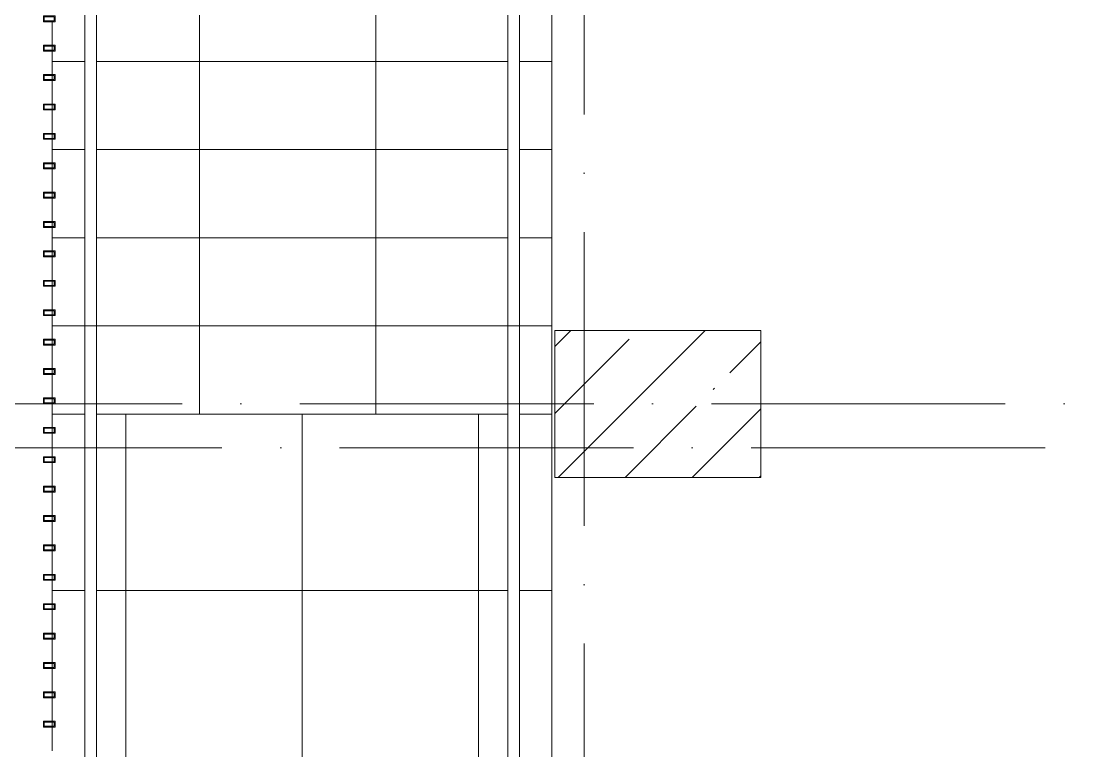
# Model space of a CAD drawing. Header units: millimetres. Extents: x -6467 to 106027, y -7090 to 195095.
# Drawn here: x 91544 to 95165, y 171565 to 174047 of the extents above; entities that cross this region are included whole.
import ezdxf

# ---------------------------------------------------------------- set-up
doc = ezdxf.new("R2010")
doc.units = ezdxf.units.MM
doc.linetypes.add('50_200_ШТРИХ_1Т_ш5_п1_п1_', pattern=[1400, 1000, -200, 0, -200])
for name, color, linetype, lineweight in [('A-FLOR', 7, 'Continuous', 9), ('S-COLS', 7, 'Continuous', 9), ('S-COLS-1', 7, 'Continuous', 5), ('Верхние поручни', 7, 'Continuous', 9), ('Ограждение', 7, 'Continuous', 9), ('Ограждение-1', 7, 'Continuous', 20)]:
    doc.layers.add(name, color=color, linetype=linetype, lineweight=lineweight)
for name, color, linetype, lineweight, true_color in [('S-STRS-1', 7, 'Continuous', 9, 0xaaaaaa), ('S-STRS-2', 7, 'Continuous', 5, 0xbfbfbf), ('Оси-3', 7, '50_200_ШТРИХ_1Т_ш5_п1_п1_', 9, 0xaaaaaa)]:
    doc.layers.add(name, color=color, linetype=linetype, lineweight=lineweight, true_color=true_color)
pattern_1 = [(90, (93349.45, 177810.1), (-600, 4e-14), []), (180, (93349.45, 177810.1), (-7e-14, -600), [])]

# ---------------------------------------------------------------- blocks, each defined once
blk = doc.blocks.new('BSC_Колонна _Прямоугольная - 500х700-V242-АИ_План этажа Радиаторы_3')
at = {"layer": 'S-COLS-1'}
h = blk.add_hatch(dxfattribs=at)
h.set_pattern_fill('FP_192', color=256, style=0, pattern_type=2)
h.set_pattern_definition([(315, (-70131.04, 93600), (228.0985, 228.0985), []), (315, (-70131.04, 93371.9), (228.0985, 228.0985), [403.225, -80.645, 6.706, -73.939])])
h.paths.add_polyline_path([(-250, 350), (-250, -350), (250, -350), (250, 350)])
for p, q in [((250, 350), (-250, 350)), ((-250, 350), (-250, -350)), ((250, -350), (250, 350)), ((-250, -350), (250, -350))]:
    blk.add_line(p, q, dxfattribs=at)
blk = doc.blocks.new('Тип верхнего поручня - Верхний поручень_Внутренний_-23203518-АИ_План этажа Радиаторы_3')
at = {"layer": 'Верхние поручни'}
for p, q in [((93089.6, 70396), (93089.6, 73241)), ((93129.6, 73241), (93129.6, 70396)), ((93089.6, 70396), (93129.6, 70396)), ((93089.6, 69836), (93089.6, 70396)), ((93129.6, 70396), (93129.6, 69836)), ((93089.6, 68046.7), (93089.6, 69836)), ((93129.6, 69836), (93129.6, 68046.7))]:
    blk.add_line(p, q, dxfattribs=at)
blk = doc.blocks.new('Тип верхнего поручня - Верхний поручень_Внутренний_-V288-АИ_План этажа Радиаторы_3')
at = {"layer": 'Верхние поручни'}
for p, q in [((93089.6, 73241), (93089.6, 70396)), ((93129.6, 73241), (93129.6, 70396)), ((93089.6, 70396), (93089.6, 67956.7)), ((93129.6, 70396), (93129.6, 67956.7))]:
    blk.add_line(p, q, dxfattribs=at)
blk = doc.blocks.new('О_Балясина_Труба_ГОСТ 86452 - О_Балясина_Труба_ГОСТ 8645-68 2-26159581-АИ_План этажа Радиаторы_3')
at = {"layer": 'Ограждение-1'}
for p, q in [((10, 20), (-10, 20)), ((-10, 20), (-10, -20)), ((-7, -17), (-7, 17)), ((-7, 17), (7, 17)), ((7, 17), (7, -17)), ((10, -20), (10, 20)), ((-10, -20), (10, -20)), ((7, -17), (-7, -17))]:
    blk.add_line(p, q, dxfattribs=at)
blk = doc.blocks.new('Тип верхнего поручня - Верхний поручень_Внутренний_-26243284-АИ_План этажа Радиаторы_3')
at = {"layer": 'Верхние поручни'}
for p, q in [((91650.4, 70396), (91650.4, 73241)), ((91690.4, 73241), (91690.4, 70396)), ((91650.4, 70396), (91690.4, 70396)), ((91650.4, 69836), (91650.4, 70396)), ((91690.4, 70396), (91690.4, 69836)), ((91650.4, 68046.7), (91650.4, 69836)), ((91690.4, 69836), (91690.4, 68046.7))]:
    blk.add_line(p, q, dxfattribs=at)
blk = doc.blocks.new('Тип верхнего поручня - Верхний поручень_Внутренний_-V327-АИ_План этажа Радиаторы_3')
at = {"layer": 'Верхние поручни'}
for p, q in [((91650.4, 73241), (91650.4, 70396)), ((91690.4, 73241), (91690.4, 70396)), ((91650.4, 70396), (91650.4, 67956.7)), ((91690.4, 70396), (91690.4, 67956.7))]:
    blk.add_line(p, q, dxfattribs=at)

msp = doc.modelspace()

# ---------------------------------------------------------------- hatches: boundary and pattern name
at = {"layer": 'S-STRS-2'}
h = msp.add_hatch(dxfattribs=at)
h.set_pattern_fill('FP_227', color=256, style=0, pattern_type=2)
h.set_pattern_definition(pattern_1)
h.paths.add_polyline_path([(91759.8, 173910.1), (91759.8, 174210.1), (91649.4, 174210.1), (91649.4, 174165.1), (91659.4, 174165.1), (91659.4, 174145.1), (91649.4, 174145.1), (91649.4, 174065.1), (91659.4, 174065.1), (91659.4, 174045.1), (91649.4, 174045.1), (91649.4, 173965.1), (91659.4, 173965.1), (91659.4, 173945.1), (91649.4, 173945.1), (91649.4, 173910.1), (91694.4, 173910.1)])
h.paths.add_polyline_path([(93349.4, 173910.1), (93349.4, 174210.1), (93239, 174210.1), (93239, 173910.1)])
h.paths.add_polyline_path([(91799.8, 173910.1), (93199, 173910.1), (93199, 174210.1), (91799.8, 174210.1), (91799.8, 174074.7)])
h.paths.add_polyline_path([(91656.4, 173948.1), (91656.4, 173962.1), (91649.4, 173962.1), (91649.4, 173948.1)])
h.paths.add_polyline_path([(91649.4, 174048.1), (91656.4, 174048.1), (91656.4, 174062.1), (91649.4, 174062.1), (91649.4, 174055.1)])
h.paths.add_polyline_path([(91649.4, 174148.1), (91656.4, 174148.1), (91656.4, 174162.1), (91649.4, 174162.1), (91649.4, 174155.1)])
h = msp.add_hatch(dxfattribs=at)
h.set_pattern_fill('FP_227', color=256, style=0, pattern_type=2)
h.set_pattern_definition(pattern_1)
h.paths.add_polyline_path([(91759.8, 173610.1), (91759.8, 173910.1), (91649.4, 173910.1), (91649.4, 173865.1), (91659.4, 173865.1), (91659.4, 173845.1), (91649.4, 173845.1), (91649.4, 173765.1), (91659.4, 173765.1), (91659.4, 173745.1), (91649.4, 173745.1), (91649.4, 173665.1), (91659.4, 173665.1), (91659.4, 173645.1), (91649.4, 173645.1), (91649.4, 173610.1), (91694.4, 173610.1)])
h.paths.add_polyline_path([(93349.4, 173610.1), (93349.4, 173910.1), (93239, 173910.1), (93239, 173610.1)])
h.paths.add_polyline_path([(93199, 173610.1), (93199, 173910.1), (91799.8, 173910.1), (91799.8, 173610.1), (92200.4, 173610.1)])
h.paths.add_polyline_path([(91649.4, 173648.1), (91656.4, 173648.1), (91656.4, 173662.1), (91649.4, 173662.1), (91649.4, 173655.1)])
h.paths.add_polyline_path([(91656.4, 173748.1), (91656.4, 173762.1), (91649.4, 173762.1), (91649.4, 173748.1)])
h.paths.add_polyline_path([(91656.4, 173848.1), (91656.4, 173862.1), (91649.4, 173862.1), (91649.4, 173848.1)])
h = msp.add_hatch(dxfattribs=at)
h.set_pattern_fill('FP_227', color=256, style=0, pattern_type=2)
h.set_pattern_definition(pattern_1)
h.paths.add_polyline_path([(91759.8, 173310.1), (91759.8, 173610.1), (91649.4, 173610.1), (91649.4, 173565.1), (91659.4, 173565.1), (91659.4, 173545.1), (91649.4, 173545.1), (91649.4, 173465.1), (91659.4, 173465.1), (91659.4, 173445.1), (91649.4, 173445.1), (91649.4, 173365.1), (91659.4, 173365.1), (91659.4, 173345.1), (91649.4, 173345.1), (91649.4, 173310.1), (91694.4, 173310.1)])
h.paths.add_polyline_path([(93349.4, 173310.1), (93349.4, 173610.1), (93239, 173610.1), (93239, 173310.1)])
h.paths.add_polyline_path([(91799.8, 173310.1), (93199, 173310.1), (93199, 173610.1), (91799.8, 173610.1), (91799.8, 173371.5)])
h.paths.add_polyline_path([(91656.4, 173348.1), (91656.4, 173362.1), (91649.4, 173362.1), (91649.4, 173348.1)])
h.paths.add_polyline_path([(91649.4, 173448.1), (91656.4, 173448.1), (91656.4, 173462.1), (91649.4, 173462.1), (91649.4, 173455.1)])
h.paths.add_polyline_path([(91649.4, 173548.1), (91656.4, 173548.1), (91656.4, 173562.1), (91649.4, 173562.1), (91649.4, 173555.1)])
h = msp.add_hatch(dxfattribs=at)
h.set_pattern_fill('FP_227', color=256, style=0, pattern_type=2)
h.set_pattern_definition(pattern_1)
h.paths.add_polyline_path([(91649.4, 173010.1), (91759.8, 173010.1), (91759.8, 173310.1), (91649.4, 173310.1), (91649.4, 173265.1), (91659.4, 173265.1), (91659.4, 173245.1), (91649.4, 173245.1), (91649.4, 173165.1), (91659.4, 173165.1), (91659.4, 173145.1), (91649.4, 173145.1), (91649.4, 173065.1), (91659.4, 173065.1), (91659.4, 173045.1), (91649.4, 173045.1), (91649.4, 173020)])
h.paths.add_polyline_path([(93349.4, 173010.1), (93349.4, 173310.1), (93239, 173310.1), (93239, 173010.1)])
h.paths.add_polyline_path([(91799.8, 173010.1), (93199, 173010.1), (93199, 173310.1), (91799.8, 173310.1)])
h.paths.add_polyline_path([(91656.4, 173048.1), (91656.4, 173062.1), (91649.4, 173062.1), (91649.4, 173048.1)])
h.paths.add_polyline_path([(91649.4, 173148.1), (91656.4, 173148.1), (91656.4, 173162.1), (91649.4, 173162.1), (91649.4, 173155.1)])
h.paths.add_polyline_path([(91656.4, 173248.1), (91656.4, 173262.1), (91649.4, 173262.1), (91649.4, 173248.1)])
h = msp.add_hatch(dxfattribs=at)
h.set_pattern_fill('FP_227', color=256, style=0, pattern_type=2)
h.set_pattern_definition(pattern_1)
h.paths.add_polyline_path([(91759.8, 172710.1), (91759.8, 173010.1), (91649.4, 173010.1), (91649.4, 172965.1), (91659.4, 172965.1), (91659.4, 172945.1), (91649.4, 172945.1), (91649.4, 172865.1), (91659.4, 172865.1), (91659.4, 172845.1), (91649.4, 172845.1), (91649.4, 172765.1), (91659.4, 172765.1), (91659.4, 172745.1), (91649.4, 172745.1), (91649.4, 172710.1), (91694.4, 172710.1)])
h.paths.add_polyline_path([(93349.4, 172710.1), (93349.4, 173010.1), (93239, 173010.1), (93239, 172710.1)])
h.paths.add_polyline_path([(93199, 172710.1), (93199, 173010.1), (91799.8, 173010.1), (91799.8, 172710.1), (92200.4, 172710.1)])
h.paths.add_polyline_path([(91649.4, 172748.1), (91656.4, 172748.1), (91656.4, 172762.1), (91649.4, 172762.1), (91649.4, 172755.1)])
h.paths.add_polyline_path([(91656.4, 172848.1), (91656.4, 172862.1), (91649.4, 172862.1), (91649.4, 172848.1)])
h.paths.add_polyline_path([(91649.4, 172948.1), (91656.4, 172948.1), (91656.4, 172962.1), (91649.4, 172962.1), (91649.4, 172955.1)])
h = msp.add_hatch(dxfattribs=at)
h.set_pattern_fill('FP_225', color=256, style=0, pattern_type=2)
h.set_pattern_definition([(90, (92499.45, 172710.1), (-600, 4e-14), []), (180, (92499.45, 172710.1), (-7e-14, -600), [])])
h.paths.add_polyline_path([(91759.8, 170270.7), (91759.8, 172710.1), (91649.4, 172710.1), (91649.4, 172665.1), (91659.4, 172665.1), (91659.4, 172645.1), (91649.4, 172645.1), (91649.4, 172565.1), (91659.4, 172565.1), (91659.4, 172545.1), (91649.4, 172545.1), (91649.4, 172465.1), (91659.4, 172465.1), (91659.4, 172445.1), (91649.4, 172445.1), (91649.4, 172365.1), (91659.4, 172365.1), (91659.4, 172345.1), (91649.4, 172345.1), (91649.4, 172265.1), (91659.4, 172265.1), (91659.4, 172245.1), (91649.4, 172245.1), (91649.4, 172165.1), (91659.4, 172165.1), (91659.4, 172145.1), (91649.4, 172145.1), (91649.4, 172065.1), (91659.4, 172065.1), (91659.4, 172045.1), (91649.4, 172045.1), (91649.4, 171965.1), (91659.4, 171965.1), (91659.4, 171945.1), (91649.4, 171945.1), (91649.4, 171865.1), (91659.4, 171865.1), (91659.4, 171845.1), (91649.4, 171845.1), (91649.4, 171765.1), (91659.4, 171765.1), (91659.4, 171745.1), (91649.4, 171745.1), (91649.4, 171665.1), (91659.4, 171665.1), (91659.4, 171645.1), (91649.4, 171645.1), (91649.4, 171565.1), (91659.4, 171565.1), (91659.4, 171545.1), (91649.4, 171545.1), (91649.4, 171465.1), (91659.4, 171465.1), (91659.4, 171445.1), (91649.4, 171445.1), (91649.4, 171365.1), (91659.4, 171365.1), (91659.4, 171345.1), (91649.4, 171345.1), (91649.4, 171265.1), (91659.4, 171265.1), (91659.4, 171245.1), (91649.4, 171245.1), (91649.4, 171165.1), (91659.4, 171165.1), (91659.4, 171145.1), (91649.4, 171145.1), (91649.4, 171065.1), (91659.4, 171065.1), (91659.4, 171045.1), (91649.4, 171045.1), (91649.4, 170965.1), (91659.4, 170965.1), (91659.4, 170945.1), (91649.4, 170945.1), (91649.4, 170865.1), (91659.4, 170865.1), (91659.4, 170845.1), (91649.4, 170845.1), (91649.4, 170765.1), (91659.4, 170765.1), (91659.4, 170745.1), (91649.4, 170745.1), (91649.4, 170665.1), (91659.4, 170665.1), (91659.4, 170645.1), (91649.4, 170645.1), (91649.4, 170565.1), (91659.4, 170565.1), (91659.4, 170545.1), (91649.4, 170545.1), (91649.4, 170465.1), (91659.4, 170465.1), (91659.4, 170445.1), (91649.4, 170445.1), (91649.4, 170365.1), (91659.4, 170365.1), (91659.4, 170345.1), (91649.4, 170345.1), (91649.4, 170270.7), (91733.8, 170270.7)])
h.paths.add_polyline_path([(93239, 170270.7), (93349.4, 170270.7), (93349.4, 172710.1), (93239, 172710.1), (93239, 170570.7)])
h.paths.add_polyline_path([(93199, 170270.7), (93199, 172710.1), (91799.8, 172710.1), (91799.8, 170270.7), (92200.4, 170270.7)])
h.paths.add_polyline_path([(91649.4, 170348.1), (91656.4, 170348.1), (91656.4, 170362.1), (91649.4, 170362.1), (91649.4, 170355.1)])
h.paths.add_polyline_path([(91656.4, 170448.1), (91656.4, 170462.1), (91649.4, 170462.1), (91649.4, 170448.1)])
h.paths.add_polyline_path([(91649.4, 170548.1), (91656.4, 170548.1), (91656.4, 170562.1), (91649.4, 170562.1), (91649.4, 170555.1)])
h.paths.add_polyline_path([(91656.4, 170648.1), (91656.4, 170662.1), (91649.4, 170660.7), (91649.4, 170648.1)])
h.paths.add_polyline_path([(91656.4, 170748.1), (91656.4, 170762.1), (91649.4, 170762.1), (91649.4, 170748.1)])
h.paths.add_polyline_path([(91649.4, 170848.1), (91656.4, 170848.1), (91656.4, 170862.1), (91649.4, 170862.1), (91649.4, 170855.1)])
h.paths.add_polyline_path([(91649.4, 170948.1), (91656.4, 170948.1), (91656.4, 170962.1), (91649.4, 170962.1), (91649.4, 170955.1)])
h.paths.add_polyline_path([(91656.4, 171048.1), (91656.4, 171062.1), (91649.4, 171062.1), (91649.4, 171048.1)])
h.paths.add_polyline_path([(91656.4, 171148.1), (91656.4, 171162.1), (91649.4, 171162.1), (91649.4, 171148.1)])
h.paths.add_polyline_path([(91649.4, 171248.1), (91656.4, 171248.1), (91656.4, 171262.1), (91649.4, 171262.1), (91649.4, 171255.1)])
h.paths.add_polyline_path([(91656.4, 171348.1), (91656.4, 171362.1), (91649.4, 171362.1), (91649.4, 171348.1)])
h.paths.add_polyline_path([(91656.4, 171448.1), (91656.4, 171462.1), (91649.4, 171462.1), (91649.4, 171448.1)])
h.paths.add_polyline_path([(91656.4, 171548.1), (91656.4, 171562.1), (91649.4, 171562.1), (91649.4, 171548.1)])
h.paths.add_polyline_path([(91656.4, 171648.1), (91656.4, 171662.1), (91649.4, 171662.1), (91649.4, 171648.1)])
h.paths.add_polyline_path([(91649.4, 171748.1), (91656.4, 171748.1), (91656.4, 171762.1), (91649.4, 171762.1), (91649.4, 171755.1)])
h.paths.add_polyline_path([(91649.4, 171848.1), (91656.4, 171848.1), (91656.4, 171862.1), (91649.4, 171862.1), (91649.4, 171855.1)])
h.paths.add_polyline_path([(91656.4, 171948.1), (91656.4, 171962.1), (91649.4, 171962.1), (91649.4, 171948.1)])
h.paths.add_polyline_path([(91649.4, 172048.1), (91656.4, 172048.1), (91656.4, 172062.1), (91649.4, 172062.1), (91649.4, 172055.1)])
h.paths.add_polyline_path([(91649.4, 172148.1), (91656.4, 172148.1), (91656.4, 172162.1), (91649.4, 172162.1), (91649.4, 172155.1)])
h.paths.add_polyline_path([(91649.4, 172248.1), (91656.4, 172248.1), (91656.4, 172262.1), (91649.4, 172262.1), (91649.4, 172255.1)])
h.paths.add_polyline_path([(91656.4, 172348.1), (91656.4, 172362.1), (91649.4, 172362.1), (91649.4, 172348.1)])
h.paths.add_polyline_path([(91649.4, 172448.1), (91656.4, 172450.1), (91656.4, 172462.1), (91649.4, 172462.1), (91649.4, 172450.1)])
h.paths.add_polyline_path([(91649.4, 172548.1), (91656.4, 172548.1), (91656.4, 172562.1), (91649.4, 172562.1), (91649.4, 172555.1)])
h.paths.add_polyline_path([(91649.4, 172648.1), (91656.4, 172648.1), (91656.4, 172662.1), (91649.4, 172662.1), (91649.4, 172655.1)])

# ---------------------------------------------------------------- linework, layer by layer
at = {"layer": 'A-FLOR'}
for p, q in [((91649.4, 173965.1), (91649.4, 174045.1)), ((91649.4, 173948.1), (91649.4, 173962.1)), ((91649.4, 173865.1), (91649.4, 173945.1)), ((91649.4, 173848.1), (91649.4, 173862.1)), ((91649.4, 173765.1), (91649.4, 173845.1)), ((91649.4, 173748.1), (91649.4, 173762.1)), ((91649.4, 173665.1), (91649.4, 173745.1)), ((91649.4, 173648.1), (91649.4, 173662.1)), ((91649.4, 173565.1), (91649.4, 173645.1)), ((91649.4, 173548.1), (91649.4, 173562.1)), ((91649.4, 173465.1), (91649.4, 173545.1)), ((91649.4, 173448.1), (91649.4, 173462.1)), ((91649.4, 173365.1), (91649.4, 173445.1)), ((91649.4, 173348.1), (91649.4, 173362.1)), ((91649.4, 173265.1), (91649.4, 173345.1)), ((91649.4, 173248.1), (91649.4, 173262.1)), ((91649.4, 173165.1), (91649.4, 173245.1)), ((91649.4, 173148.1), (91649.4, 173162.1)), ((91649.4, 173065.1), (91649.4, 173145.1)), ((91649.4, 173048.1), (91649.4, 173062.1)), ((91649.4, 172965.1), (91649.4, 173045.1)), ((91649.4, 172948.1), (91649.4, 172962.1)), ((91649.4, 172865.1), (91649.4, 172945.1)), ((91649.4, 172848.1), (91649.4, 172862.1)), ((91649.4, 172765.1), (91649.4, 172845.1)), ((91649.4, 172748.1), (91649.4, 172762.1)), ((91649.4, 172665.1), (91649.4, 172745.1)), ((91649.4, 172648.1), (91649.4, 172662.1)), ((91649.4, 172565.1), (91649.4, 172645.1)), ((91649.4, 172548.1), (91649.4, 172562.1)), ((91649.4, 172465.1), (91649.4, 172545.1)), ((91649.4, 172448.1), (91649.4, 172462.1)), ((91649.4, 172365.1), (91649.4, 172445.1)), ((91649.4, 172348.1), (91649.4, 172362.1)), ((91649.4, 172265.1), (91649.4, 172345.1)), ((91649.4, 172248.1), (91649.4, 172262.1)), ((91649.4, 172165.1), (91649.4, 172245.1)), ((91649.4, 172148.1), (91649.4, 172162.1)), ((91649.4, 172065.1), (91649.4, 172145.1)), ((91649.4, 172048.1), (91649.4, 172062.1)), ((91649.4, 171965.3), (91649.4, 172045.1)), ((91649.4, 171948.1), (91649.4, 171962.1)), ((91649.4, 171865.1), (91649.4, 171945.1)), ((91649.4, 171848.1), (91649.4, 171862.1)), ((91649.4, 171765.1), (91649.4, 171845.1)), ((91649.4, 171748.1), (91649.4, 171762.1)), ((91649.4, 171665.1), (91649.4, 171745.1)), ((91649.4, 171648.1), (91649.4, 171662.1)), ((91649.4, 171565.1), (91649.4, 171645.1))]:
    msp.add_line(p, q, dxfattribs=at)
at = {"layer": 'S-STRS-1'}
for p, q in [((93349.4, 174210.1), (93349.4, 173910.1)), ((91759.8, 173910.1), (91649.4, 173910.1)), ((91759.8, 173910.1), (91649.4, 173910.1)), ((93199, 173910.1), (91799.8, 173910.1)), ((93199, 173910.1), (91799.8, 173910.1)), ((93349.4, 173910.1), (93239, 173910.1)), ((93349.4, 173910.1), (93239, 173910.1)), ((93349.4, 173910.1), (93349.4, 173610.1)), ((91759.8, 173610.1), (91649.4, 173610.1)), ((91759.8, 173610.1), (91649.4, 173610.1)), ((93199, 173610.1), (91799.8, 173610.1)), ((93199, 173610.1), (91799.8, 173610.1)), ((93349.4, 173610.1), (93239, 173610.1)), ((93349.4, 173610.1), (93239, 173610.1)), ((93349.4, 173610.1), (93349.4, 173310.1)), ((91759.8, 173310.1), (91649.4, 173310.1)), ((91759.8, 173310.1), (91649.4, 173310.1)), ((93199, 173310.1), (91799.8, 173310.1)), ((93199, 173310.1), (91799.8, 173310.1)), ((93349.4, 173310.1), (93239, 173310.1)), ((93349.4, 173310.1), (93239, 173310.1)), ((93349.4, 173310.1), (93349.4, 173010.1)), ((91759.8, 173010.1), (91649.4, 173010.1)), ((91759.8, 173010.1), (91649.4, 173010.1)), ((93199, 173010.1), (91799.8, 173010.1)), ((93199, 173010.1), (91799.8, 173010.1)), ((93349.4, 173010.1), (93239, 173010.1)), ((93349.4, 173010.1), (93239, 173010.1)), ((93349.4, 173010.1), (93349.4, 172710.1)), ((91759.8, 172710.1), (91649.4, 172710.1)), ((93199, 172710.1), (91799.8, 172710.1)), ((93349.4, 172710.1), (93239, 172710.1)), ((93349.4, 170270.7), (93349.4, 172710.1))]:
    msp.add_line(p, q, dxfattribs=at)
at = {"layer": 'Оси-3'}
for p, q in [((93459.4, 96724.3), (93459.4, 193895)), ((82690.7, 172745.1), (104827.4, 172745.1)), ((104827.4, 172595.1), (48795.4, 172595.1))]:
    msp.add_line(p, q, dxfattribs=at)

# ---------------------------------------------------------------- block references
at = {"layer": 'S-COLS', "rotation": 89.9999999999999}
msp.add_blockref('BSC_Колонна _Прямоугольная - 500х700-V242-АИ_План этажа Радиаторы_3', (93709.4, 172745.1), dxfattribs=at)
at = {"layer": 'Верхние поручни'}
for name in ['Тип верхнего поручня - Верхний поручень_Внутренний_-26243284-АИ_План этажа Радиаторы_3', 'Тип верхнего поручня - Верхний поручень_Внутренний_-V327-АИ_План этажа Радиаторы_3', 'Тип верхнего поручня - Верхний поручень_Внутренний_-23203518-АИ_План этажа Радиаторы_3', 'Тип верхнего поручня - Верхний поручень_Внутренний_-V288-АИ_План этажа Радиаторы_3']:
    msp.add_blockref(name, (109.4, 102614), dxfattribs=at)
at = {"layer": 'Ограждение', "rotation": 90.00000000000024}
for p in [(91639.4, 174055.1), (91639.4, 173955.1), (91639.4, 173855.1), (91639.4, 173755.1), (91639.4, 173655.1), (91639.4, 173555.1), (91639.4, 173455.1), (91639.4, 173355.1), (91639.4, 173255.1), (91639.4, 173155.1), (91639.4, 173055.1), (91639.4, 172955.1), (91639.4, 172855.1), (91639.4, 172755.1), (91639.4, 172655.1), (91639.4, 172555.1), (91639.4, 172455.1), (91639.4, 172355.1), (91639.4, 172255.1), (91639.4, 172155.1), (91639.4, 172055.1), (91639.4, 171955.1), (91639.4, 171855.1), (91639.4, 171755.1), (91639.4, 171655.1)]:
    msp.add_blockref('О_Балясина_Труба_ГОСТ 86452 - О_Балясина_Труба_ГОСТ 8645-68 2-26159581-АИ_План этажа Радиаторы_3', p, dxfattribs=at)

doc.saveas('drawing.dxf')
